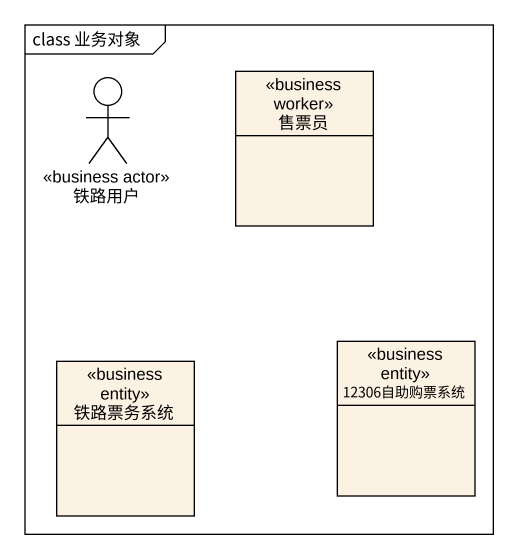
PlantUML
@startuml
mainframe class 业务对象
allowmixing
hide circle
hide empty members
class 售票员 <<business worker>>
actor 铁路用户 <<business actor>>
class "12306自助购票系统" as c12306自助购票系统 <<business entity>>
class 铁路票务系统 <<business entity>>
@enduml
